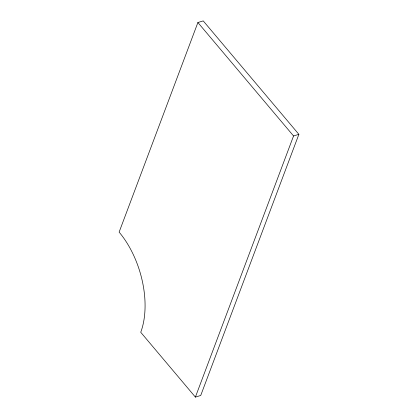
<?xml version="1.0" encoding="UTF-8"?>
<svg xmlns="http://www.w3.org/2000/svg" width="418" height="418" viewBox="0 0 418 418"><rect width="100%" height="100%" fill="white"/><g stroke="black" fill="none" stroke-linecap="round" stroke-linejoin="round"><path stroke-width="0.63" d="M197.897 22.525L119.12 232.121A72.957 41.868 73.1 0 1 140.735 332.279L195.394 397.1L200.729 395.475L298.88 134.34L203.232 20.9L197.897 22.525L293.551 135.96L195.394 397.1M293.551 135.96L298.88 134.34"/></g></svg>
